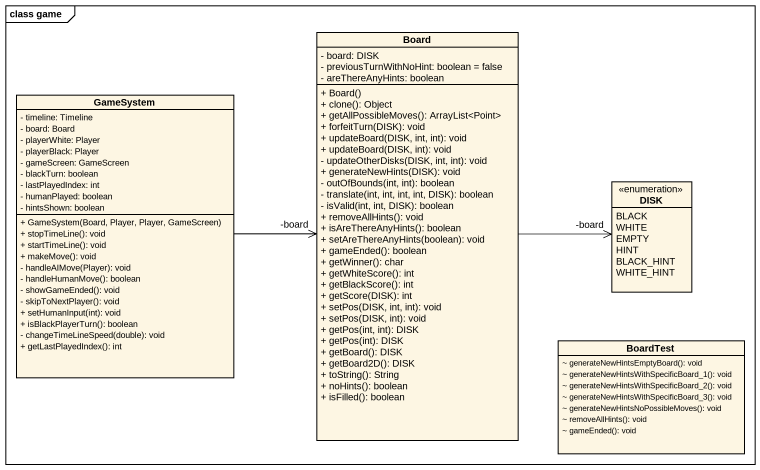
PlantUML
@startuml
mainframe class game
hide circle
hide empty members
skinparam classAttributeIconSize 0
class Board {
  - board: DISK
  - previousTurnWithNoHint: boolean = false
  - areThereAnyHints: boolean
  + Board()
  + clone(): Object
  + getAllPossibleMoves(): ArrayList<Point>
  + forfeitTurn(DISK): void
  + updateBoard(DISK, int, int): void
  + updateBoard(DISK, int): void
  - updateOtherDisks(DISK, int, int): void
  + generateNewHints(DISK): void
  - outOfBounds(int, int): boolean
  - translate(int, int, int, int, DISK): boolean
  - isValid(int, int, DISK): boolean
  + removeAllHints(): void
  + isAreThereAnyHints(): boolean
  + setAreThereAnyHints(boolean): void
  + gameEnded(): boolean
  + getWinner(): char
  + getWhiteScore(): int
  + getBlackScore(): int
  + getScore(DISK): int
  + setPos(DISK, int, int): void
  + setPos(DISK, int): void
  + getPos(int, int): DISK
  + getPos(int): DISK
  + getBoard(): DISK
  + getBoard2D(): DISK
  + toString(): String
  + noHints(): boolean
  + isFilled(): boolean
}
class GameSystem {
  - timeline: Timeline
  - board: Board
  - playerWhite: Player
  - playerBlack: Player
  - gameScreen: GameScreen
  - blackTurn: boolean
  - lastPlayedIndex: int
  - humanPlayed: boolean
  - hintsShown: boolean
  + GameSystem(Board, Player, Player, GameScreen)
  + stopTimeLine(): void
  + startTimeLine(): void
  + makeMove(): void
  - handleAIMove(Player): void
  - handleHumanMove(): boolean
  - showGameEnded(): void
  - skipToNextPlayer(): void
  + setHumanInput(int): void
  + isBlackPlayerTurn(): boolean
  - changeTimeLineSpeed(double): void
  + getLastPlayedIndex(): int
}
enum DISK {
  BLACK
  WHITE
  EMPTY
  HINT
  BLACK_HINT
  WHITE_HINT
}
class BoardTest {
  ~ generateNewHintsEmptyBoard(): void
  ~ generateNewHintsWithSpecificBoard_1(): void
  ~ generateNewHintsWithSpecificBoard_2(): void
  ~ generateNewHintsWithSpecificBoard_3(): void
  ~ generateNewHintsNoPossibleMoves(): void
  ~ removeAllHints(): void
  ~ gameEnded(): void
}
Board -right-> "-board" DISK
GameSystem -right-> "-board" Board
@enduml
